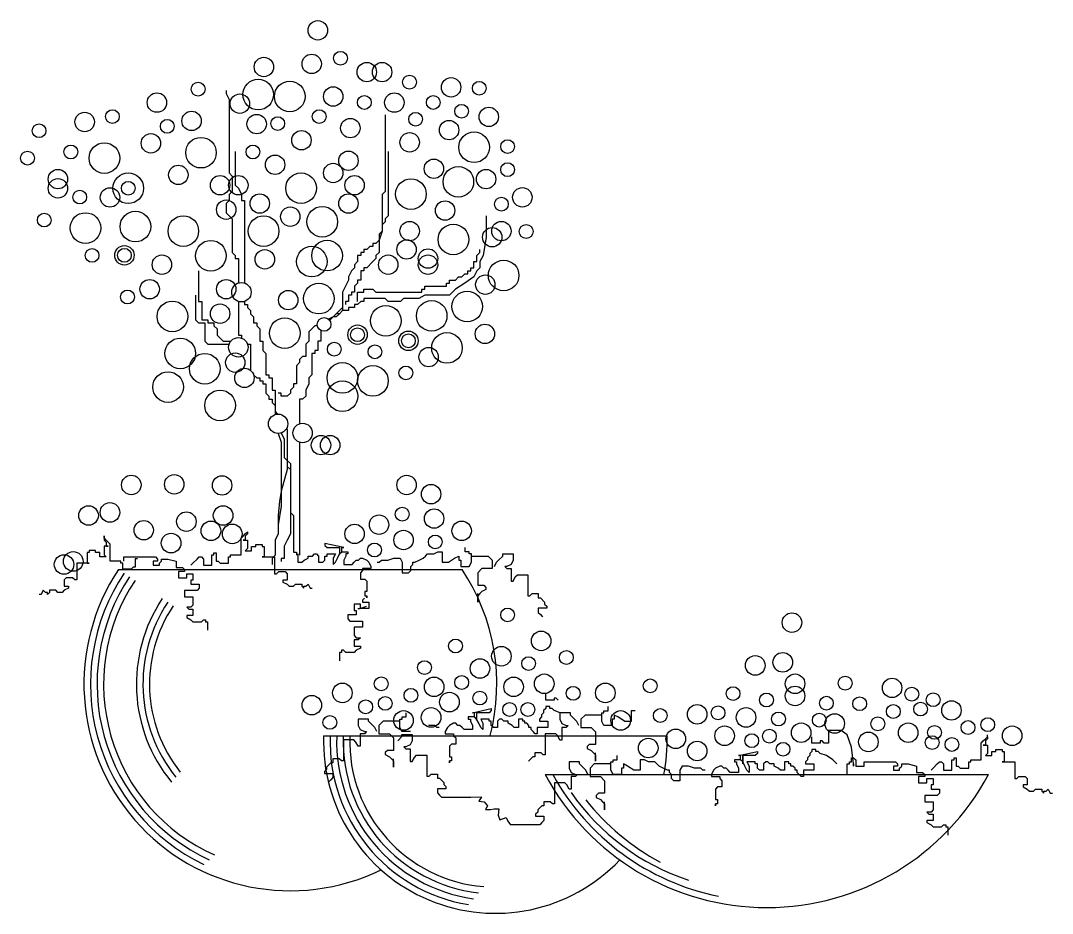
# Model space of a CAD drawing. Header units: millimetres. Extents: x -543 to 637, y 0 to 1020.
import ezdxf

# ---------------------------------------------------------------- set-up
doc = ezdxf.new("R2010")
doc.units = ezdxf.units.MM
doc.layers.add('ceco.net 296', color=7, linetype='Continuous')

msp = doc.modelspace()

# ---------------------------------------------------------------- linework, layer by layer
at = {"layer": 'ceco.net 296', "color": 36}
for p, q in [((-307.8, 940.4), (-307.8, 936.9)), ((-307.8, 936.9), (-304.3, 929.9)), ((-304.3, 929.9), (-304.3, 846)), ((-126, 912.4), (-126, 825)), ((-297.4, 870.5), (-297.4, 832)), ((-122.5, 870.5), (-122.5, 797.1)), ((-304.3, 846), (-300.9, 842.5)), ((-300.9, 842.5), (-300.9, 825)), ((-297.4, 832), (-293.9, 828.5)), ((-293.9, 828.5), (-290.4, 821.5)), ((-304.3, 814.6), (-307.8, 811.1)), ((-300.9, 825), (-304.3, 821.5)), ((-304.3, 821.5), (-304.3, 814.6)), ((-290.4, 821.5), (-290.4, 814.6)), ((-290.4, 814.6), (-286.9, 814.6)), ((-286.9, 814.6), (-286.9, 720.2)), ((-126, 825), (-129.5, 821.5)), ((-129.5, 821.5), (-129.5, 779.6)), ((-307.8, 811.1), (-307.8, 800.6)), ((-307.8, 800.6), (-304.3, 797.1)), ((-304.3, 797.1), (-300.9, 793.6)), ((-300.9, 793.6), (-300.9, 755.1)), ((-122.5, 797.1), (-126, 793.6)), ((-126, 793.6), (-126, 790.1)), ((-10.6, 797.1), (-10.6, 772.6)), ((-129.5, 779.6), (-133, 776.1)), ((-129.5, 779.6), (-133, 769.1)), ((-126, 790.1), (-129.5, 786.6)), ((-129.5, 786.6), (-129.5, 779.6)), ((-133, 769.1), (-136.5, 765.6)), ((-133, 776.1), (-133, 755.1)), ((-10.6, 772.6), (-14.1, 751.6)), ((-300.9, 755.1), (-297.4, 751.6)), ((-154, 755.1), (-154, 751.6)), ((-150.5, 755.1), (-154, 755.1)), ((-150.5, 758.6), (-150.5, 755.1)), ((-147, 758.6), (-150.5, 758.6)), ((-143.5, 762.1), (-147, 758.6)), ((-140, 762.1), (-143.5, 762.1)), ((-140, 765.6), (-140, 762.1)), ((-136.5, 765.6), (-140, 765.6)), ((-133, 755.1), (-136.5, 751.6)), ((-21.1, 751.6), (-17.6, 755.1)), ((-17.6, 755.1), (-17.6, 758.6)), ((-297.4, 751.6), (-297.4, 748.2)), ((-297.4, 748.2), (-293.9, 748.2)), ((-293.9, 748.2), (-293.9, 720.2)), ((-157.5, 744.7), (-161, 741.2)), ((-157.5, 751.6), (-157.5, 744.7)), ((-154, 751.6), (-157.5, 751.6)), ((-140, 744.7), (-147, 737.7)), ((-136.5, 748.2), (-140, 744.7)), ((-136.5, 751.6), (-136.5, 748.2)), ((-24.6, 744.7), (-21.1, 744.7)), ((-24.6, 737.7), (-24.6, 744.7)), ((-21.1, 744.7), (-21.1, 751.6)), ((-14.1, 751.6), (-17.6, 744.7)), ((-17.6, 744.7), (-17.6, 737.7)), ((-339.3, 734.2), (-339.3, 699.2)), ((-164.5, 734.2), (-168, 727.2)), ((-161, 737.7), (-164.5, 734.2)), ((-161, 741.2), (-161, 737.7)), ((-154, 734.2), (-154, 723.7)), ((-150.5, 734.2), (-154, 734.2)), ((-150.5, 737.7), (-150.5, 734.2)), ((-147, 737.7), (-150.5, 737.7)), ((-31.6, 734.2), (-28.1, 734.2)), ((-31.6, 730.7), (-31.6, 734.2)), ((-28.1, 737.7), (-24.6, 737.7)), ((-28.1, 734.2), (-28.1, 737.7)), ((-21.1, 734.2), (-24.6, 727.2)), ((-17.6, 737.7), (-21.1, 734.2)), ((-168, 723.7), (-171.4, 716.7)), ((-168, 727.2), (-168, 723.7)), ((-157.5, 720.2), (-161, 716.7)), ((-157.5, 723.7), (-157.5, 720.2)), ((-154, 723.7), (-157.5, 723.7)), ((-56, 720.2), (-52.5, 720.2)), ((-56, 716.7), (-56, 720.2)), ((-52.5, 723.7), (-45.5, 723.7)), ((-52.5, 720.2), (-52.5, 723.7)), ((-45.5, 723.7), (-42, 727.2)), ((-35, 720.2), (-45.5, 713.2)), ((-42, 727.2), (-38.5, 727.2)), ((-38.5, 727.2), (-35, 730.7)), ((-35, 730.7), (-31.6, 730.7)), ((-24.6, 727.2), (-35, 720.2)), ((-171.4, 716.7), (-174.9, 709.7)), ((-174.9, 709.7), (-174.9, 688.7)), ((-164.5, 709.7), (-164.5, 706.2)), ((-161, 709.7), (-164.5, 709.7)), ((-161, 716.7), (-161, 709.7)), ((-157.5, 709.7), (-150.5, 709.7)), ((-157.5, 699.2), (-157.5, 709.7)), ((-150.5, 713.2), (-140, 713.2)), ((-150.5, 709.7), (-150.5, 713.2)), ((-140, 713.2), (-136.5, 709.7)), ((-136.5, 709.7), (-84, 709.7)), ((-84, 713.2), (-80.5, 713.2)), ((-84, 709.7), (-84, 713.2)), ((-80.5, 716.7), (-56, 716.7)), ((-80.5, 713.2), (-80.5, 716.7)), ((-45.5, 713.2), (-52.5, 706.2)), ((-342.8, 706.2), (-342.8, 678.3)), ((-339.3, 699.2), (-335.8, 699.2)), ((-335.8, 699.2), (-335.8, 678.3)), ((-293.9, 699.2), (-293.9, 660.8)), ((-286.9, 699.2), (-286.9, 695.7)), ((-171.4, 699.2), (-171.4, 695.7)), ((-168, 699.2), (-171.4, 699.2)), ((-168, 706.2), (-168, 699.2)), ((-164.5, 706.2), (-168, 706.2)), ((-154, 699.2), (-157.5, 695.7)), ((-150.5, 699.2), (-154, 699.2)), ((-150.5, 702.7), (-150.5, 699.2)), ((-126, 702.7), (-150.5, 702.7)), ((-122.5, 699.2), (-126, 702.7)), ((-108.5, 699.2), (-122.5, 699.2)), ((-105, 702.7), (-108.5, 699.2)), ((-87.5, 702.7), (-105, 702.7)), ((-80.5, 706.2), (-87.5, 702.7)), ((-52.5, 706.2), (-80.5, 706.2)), ((-286.9, 695.7), (-283.4, 695.7)), ((-283.4, 695.7), (-283.4, 692.2)), ((-283.4, 692.2), (-279.9, 688.7)), ((-279.9, 688.7), (-279.9, 685.2)), ((-279.9, 685.2), (-276.4, 681.7)), ((-181.9, 685.2), (-185.4, 681.7)), ((-181.9, 685.2), (-185.4, 681.7)), ((-174.9, 692.2), (-181.9, 685.2)), ((-178.4, 685.2), (-181.9, 681.7)), ((-178.4, 685.2), (-181.9, 685.2)), ((-174.9, 688.7), (-178.4, 685.2)), ((-174.9, 688.7), (-178.4, 685.2)), ((-174.9, 695.7), (-174.9, 692.2)), ((-168, 688.7), (-174.9, 688.7)), ((-168, 692.2), (-168, 688.7)), ((-161, 692.2), (-168, 692.2)), ((-161, 695.7), (-161, 692.2)), ((-157.5, 695.7), (-161, 695.7)), ((-342.8, 678.3), (-339.3, 674.8)), ((-339.3, 674.8), (-332.3, 674.8)), ((-335.8, 678.3), (-328.8, 678.3)), ((-332.3, 674.8), (-332.3, 653.8)), ((-328.8, 678.3), (-328.8, 674.8)), ((-328.8, 674.8), (-321.8, 674.8)), ((-321.8, 674.8), (-321.8, 671.3)), ((-276.4, 681.7), (-276.4, 674.8)), ((-276.4, 674.8), (-272.9, 674.8)), ((-272.9, 674.8), (-272.9, 671.3)), ((-185.4, 681.7), (-190.8, 679)), ((-188.9, 678.3), (-190, 678.3)), ((-185.4, 681.7), (-188.9, 678.3)), ((-181.9, 681.7), (-185.4, 681.7)), ((-321.8, 671.3), (-318.3, 667.8)), ((-318.3, 667.8), (-318.3, 660.8)), ((-318.3, 660.8), (-314.8, 657.3)), ((-290.4, 660.8), (-290.4, 657.3)), ((-272.9, 671.3), (-269.4, 667.8)), ((-269.4, 667.8), (-269.4, 653.8)), ((-209.9, 667.8), (-213.4, 664.3)), ((-213.4, 664.3), (-213.4, 653.8)), ((-206.4, 671.3), (-209.9, 667.8)), ((-203.6, 671.3), (-206.4, 671.3)), ((-199.4, 665.9), (-199.4, 653.8)), ((-332.3, 653.8), (-328.8, 650.3)), ((-328.8, 650.3), (-304.3, 650.3)), ((-314.8, 657.3), (-311.3, 653.8)), ((-311.3, 653.8), (-302.4, 653.8)), ((-283.4, 650.3), (-279.9, 650.3)), ((-279.9, 650.3), (-279.9, 620.4)), ((-269.4, 653.8), (-265.9, 653.8)), ((-265.9, 653.8), (-265.9, 643.3)), ((-213.4, 653.8), (-216.9, 650.3)), ((-216.9, 650.3), (-216.9, 636.3)), ((-202.9, 653.8), (-202.9, 643.3)), ((-199.4, 653.8), (-202.9, 653.8)), ((-265.9, 643.3), (-262.4, 639.8)), ((-262.4, 639.8), (-262.4, 615.3)), ((-209.9, 639.8), (-209.9, 615.3)), ((-206.4, 639.8), (-209.9, 639.8)), ((-206.4, 643.3), (-206.4, 639.8)), ((-202.9, 643.3), (-206.4, 643.3)), ((-223.9, 629.3), (-227.4, 625.8)), ((-227.4, 625.8), (-227.4, 604.9)), ((-220.4, 636.3), (-223.9, 632.8)), ((-223.9, 632.8), (-223.9, 629.3)), ((-216.9, 636.3), (-220.4, 636.3)), ((-276.4, 615.3), (-272.9, 611.8)), ((-262.4, 615.3), (-258.9, 615.3)), ((-258.9, 615.3), (-258.9, 611.8)), ((-209.9, 615.3), (-213.4, 611.8)), ((-272.9, 611.8), (-269.4, 611.8)), ((-269.4, 611.8), (-269.4, 608.4)), ((-269.4, 608.4), (-265.9, 608.4)), ((-265.9, 608.4), (-265.9, 604.9)), ((-265.9, 604.9), (-262.4, 604.9)), ((-262.4, 604.9), (-262.4, 594.4)), ((-258.9, 611.8), (-255.4, 611.8)), ((-255.4, 611.8), (-255.4, 597.9)), ((-230.9, 604.9), (-230.9, 601.4)), ((-227.4, 604.9), (-230.9, 604.9)), ((-213.4, 604.9), (-216.9, 597.9)), ((-213.4, 611.8), (-213.4, 604.9)), ((-262.4, 594.4), (-258.9, 590.9)), ((-258.9, 590.9), (-258.9, 587.4)), ((-255.4, 597.9), (-251.9, 597.9)), ((-251.9, 597.9), (-251.9, 569.9)), ((-244.9, 594.4), (-248.4, 594.4)), ((-244.9, 590.9), (-244.9, 594.4)), ((-237.9, 590.9), (-244.9, 590.9)), ((-234.4, 594.4), (-237.9, 590.9)), ((-230.9, 601.4), (-234.4, 597.9)), ((-234.4, 597.9), (-234.4, 594.4)), ((-216.9, 590.9), (-220.4, 587.4)), ((-216.9, 597.9), (-216.9, 590.9)), ((-258.9, 587.4), (-255.4, 587.4)), ((-255.4, 587.4), (-255.4, 583.9)), ((-255.4, 583.9), (-251.9, 580.4)), ((-251.9, 580.4), (-251.9, 573.4)), ((-223.9, 587.4), (-223.9, 559.4)), ((-220.4, 587.4), (-223.9, 587.4)), ((-248.4, 548.4), (-244.9, 538.5)), ((-244.9, 548.9), (-241.4, 541.9)), ((-237.9, 552.4), (-237.9, 510.5)), ((-244.9, 538.5), (-244.9, 465.1)), ((-241.4, 541.9), (-241.4, 521)), ((-223.9, 538.4), (-223.9, 409.1)), ((-241.4, 521), (-237.9, 517.5)), ((-237.9, 517.5), (-234.4, 514)), ((-237.9, 514), (-237.9, 507)), ((-237.9, 510.5), (-234.4, 507)), ((-234.4, 514), (-234.4, 433.6)), ((-237.9, 507), (-244.9, 482.5)), ((-234.4, 507), (-234.4, 458.1)), ((-244.9, 482.5), (-247, 470.9)), ((-247, 470.9), (-248.4, 454.6)), ((-244.9, 465.1), (-248.4, 444.1)), ((-248.4, 454.6), (-248.4, 433.6)), ((-234.4, 458.1), (-230.9, 454.6)), ((-230.9, 454.6), (-230.9, 412.6)), ((-248.4, 444.1), (-248.4, 433.6)), ((-248.4, 433.6), (-251.9, 426.6)), ((-251.9, 426.6), (-251.9, 409.1)), ((-237.9, 426.6), (-241.4, 419.6)), ((-234.4, 433.6), (-237.9, 426.6)), ((-241.4, 419.6), (-241.4, 405.6))]:
    msp.add_line(p, q, dxfattribs=at)
at = {"layer": 'ceco.net 296', "color": 124}
for p, q in [((-293.9, 660.8), (-290.4, 660.8)), ((-251.9, 573.4), (-249, 570.5)), ((-239, 553.6), (-237.9, 552.4)), ((-447.5, 431.3), (-447.5, 426.5)), ((-447.5, 428.9), (-447.5, 431.3)), ((-445.2, 426.5), (-447.5, 428.9)), ((-447.5, 426.5), (-445.2, 424.1)), ((-442.8, 424.1), (-445.2, 426.5)), ((-290.7, 428.7), (-288.3, 431.1)), ((-290.7, 409.6), (-290.7, 428.7)), ((-288.3, 431.1), (-286, 433.5)), ((-286, 426.4), (-288.3, 426.4)), ((-288.3, 426.4), (-283.6, 426.4)), ((-286, 433.5), (-283.6, 435.9)), ((-283.6, 433.5), (-286, 431.1)), ((-286, 431.1), (-286, 426.4)), ((-283.6, 435.9), (-283.6, 433.5)), ((-283.6, 426.4), (-283.6, 416.8)), ((-457.1, 414.6), (-464.3, 414.6)), ((-464.3, 414.6), (-464.3, 412.2)), ((-457.1, 412.2), (-457.1, 414.6)), ((-442.8, 419.4), (-447.5, 419.4)), ((-447.5, 419.4), (-447.5, 409.8)), ((-445.2, 424.1), (-445.2, 419.4)), ((-445.2, 419.4), (-442.8, 419.4)), ((-440.4, 421.8), (-442.8, 424.1)), ((-440.4, 402.6), (-440.4, 421.8)), ((-283.6, 416.8), (-286, 414.4)), ((-286, 414.4), (-278.8, 414.4)), ((-278.8, 414.4), (-278.8, 419.2)), ((-278.8, 419.2), (-274, 419.2)), ((-274, 421.6), (-266.8, 421.6)), ((-274, 419.2), (-274, 421.6)), ((-266.8, 421.6), (-266.8, 419.2)), ((-266.8, 419.2), (-264.4, 419.2)), ((-264.4, 419.2), (-264.4, 407.2)), ((-194.9, 422.7), (-194.9, 420.3)), ((-173.3, 417.9), (-194.9, 422.7)), ((-194.9, 420.3), (-192.5, 417.9)), ((-192.5, 417.9), (-178.1, 417.9)), ((-178.1, 417.9), (-178.1, 410.7)), ((-178.1, 410.7), (-175.7, 413.1)), ((-178.1, 410.7), (-175.7, 413.1)), ((-175.7, 417.9), (-173.3, 417.9)), ((-175.7, 413.1), (-175.7, 417.9)), ((-175.7, 413.1), (-168.6, 413.1)), ((-168.6, 413.1), (-168.6, 410.7)), ((-70.5, 410.7), (-65.7, 413.1)), ((-65.7, 413.1), (-60.9, 413.1)), ((-60.9, 413.1), (-60.9, 401.2)), ((-34.6, 413.1), (-34.6, 417.9)), ((-29.8, 413.1), (-34.6, 413.1)), ((-29.8, 410.7), (-29.8, 413.1)), ((-466.7, 412.2), (-466.7, 400.2)), ((-464.3, 412.2), (-466.7, 412.2)), ((-452.3, 412.2), (-457.1, 412.2)), ((-452.3, 407.4), (-452.3, 412.2)), ((-445.2, 407.4), (-452.3, 407.4)), ((-447.5, 409.8), (-445.2, 407.4)), ((-428.4, 402.6), (-440.4, 402.6)), ((-428.4, 400.2), (-428.4, 402.6)), ((-424.7, 402.4), (-424.7, 407.2)), ((-424.7, 407.2), (-388.8, 407.2)), ((-411.7, 405), (-411.7, 395.5)), ((-409.3, 405), (-411.7, 405)), ((-386.4, 402.4), (-391.2, 402.4)), ((-391.2, 402.4), (-391.2, 397.7)), ((-388.8, 407.2), (-386.4, 404.8)), ((-386.4, 404.8), (-386.4, 402.4)), ((-384, 400.1), (-381.6, 402.4)), ((-381.6, 402.4), (-381.6, 404.8)), ((-381.6, 404.8), (-374.5, 404.8)), ((-374.5, 404.8), (-364.9, 402.4)), ((-364.9, 402.4), (-364.9, 395.3)), ((-345.8, 400.1), (-341, 404.8)), ((-341, 404.8), (-338.6, 407.2)), ((-338.6, 407.2), (-336.2, 407.2)), ((-336.2, 407.2), (-333.8, 404.8)), ((-333.8, 404.8), (-333.8, 397.7)), ((-324.2, 397.7), (-324.2, 409.6)), ((-324.2, 409.6), (-321.8, 409.6)), ((-321.8, 409.6), (-321.8, 412)), ((-321.8, 412), (-319.4, 412)), ((-319.4, 412), (-319.4, 402.4)), ((-319.4, 402.4), (-317.1, 402.4)), ((-317.1, 402.4), (-314.7, 400.1)), ((-305.1, 400.1), (-305.1, 407.2)), ((-305.1, 407.2), (-302.7, 407.2)), ((-302.7, 407.2), (-302.7, 409.6)), ((-302.7, 409.6), (-290.7, 409.6)), ((-264.4, 407.2), (-266.8, 407.2)), ((-266.8, 407.2), (-252.5, 407.2)), ((-251.9, 409.1), (-255.4, 405.6)), ((-255.4, 405.6), (-255.4, 398.6)), ((-252.5, 407.2), (-252.5, 388.1)), ((-244.9, 405.6), (-244.9, 402.1)), ((-241.4, 405.6), (-244.9, 405.6)), ((-230.9, 412.6), (-227.4, 412.6)), ((-227.4, 412.6), (-227.4, 409.1)), ((-226, 410.7), (-226, 401.2)), ((-226, 401.2), (-221.2, 401.2)), ((-221.2, 401.2), (-218.8, 403.6)), ((-218.8, 403.6), (-214, 405.9)), ((-214, 408.3), (-209.2, 408.3)), ((-214, 405.9), (-214, 408.3)), ((-209.2, 408.3), (-206.8, 410.7)), ((-206.8, 410.7), (-204.4, 410.7)), ((-204.4, 410.7), (-202.1, 408.3)), ((-202.1, 408.3), (-202.1, 401.2)), ((-202.1, 401.2), (-197.3, 401.2)), ((-197.3, 401.2), (-194.9, 403.6)), ((-194.9, 408.3), (-192.5, 408.3)), ((-194.9, 403.6), (-194.9, 408.3)), ((-192.5, 410.7), (-182.9, 410.7)), ((-192.5, 408.3), (-192.5, 410.7)), ((-182.9, 410.7), (-185.3, 405.9)), ((-185.3, 405.9), (-185.3, 398.8)), ((-185.3, 398.8), (-182.9, 401.2)), ((-182.9, 401.2), (-180.5, 405.9)), ((-180.5, 405.9), (-178.1, 410.7)), ((-171, 408.3), (-173.3, 403.6)), ((-173.3, 403.6), (-173.3, 398.8)), ((-171, 410.7), (-171, 408.3)), ((-168.6, 410.7), (-171, 410.7)), ((-163.8, 398.8), (-161.4, 401.2)), ((-161.4, 401.2), (-159, 403.6)), ((-159, 403.6), (-156.6, 403.6)), ((-156.6, 403.6), (-154.2, 405.9)), ((-154.2, 405.9), (-151.8, 405.9)), ((-151.8, 405.9), (-147, 403.6)), ((-147, 403.6), (-144.6, 401.2)), ((-144.6, 401.2), (-142.2, 396.4)), ((-135.1, 401.2), (-132.7, 401.2)), ((-132.7, 401.2), (-130.3, 403.6)), ((-130.3, 403.6), (-123.1, 403.6)), ((-123.1, 403.6), (-115.9, 405.9)), ((-115.9, 405.9), (-108.8, 405.9)), ((-108.8, 405.9), (-106.4, 401.2)), ((-106.4, 401.2), (-106.4, 389.2)), ((-94.4, 401.2), (-92, 401.2)), ((-94.4, 398.8), (-94.4, 401.2)), ((-92, 401.2), (-87.2, 403.6)), ((-87.2, 403.6), (-82.4, 405.9)), ((-82.4, 405.9), (-80, 408.3)), ((-80, 408.3), (-77.7, 410.7)), ((-77.7, 410.7), (-70.5, 410.7)), ((-60.9, 401.2), (-53.7, 401.2)), ((-53.7, 401.2), (-46.6, 405.9)), ((-46.6, 405.9), (-41.8, 408.3)), ((-41.8, 408.3), (-41.8, 403.6)), ((-41.8, 403.6), (-39.4, 403.6)), ((-39.4, 403.6), (-39.4, 396.4)), ((-27.4, 410.7), (-29.8, 410.7)), ((-29.8, 396.4), (-27.4, 401.2)), ((-27.4, 401.2), (-27.4, 410.7)), ((-27.4, 408.3), (-8.3, 408.3)), ((-8.3, 408.3), (-3.5, 403.6)), ((-3.5, 403.6), (-3.5, 394)), ((-1.1, 396.4), (1.3, 401.2)), ((1.3, 401.2), (3.7, 403.6)), ((3.7, 403.6), (8.5, 408.3)), ((8.5, 410.7), (20.4, 410.7)), ((8.5, 408.3), (8.5, 410.7)), ((20.4, 403.6), (18, 398.8)), ((20.4, 410.7), (20.4, 403.6)), ((-478.6, 400.2), (-478.6, 381.1)), ((-464.3, 400.2), (-478.6, 400.2)), ((-466.7, 400.2), (-464.3, 400.2)), ((-426, 400.2), (-428.4, 400.2)), ((-426, 393.1), (-426, 400.2)), ((-416.4, 393.1), (-426, 393.1)), ((-414.1, 395.5), (-416.4, 393.1)), ((-411.7, 395.5), (-414.1, 395.5)), ((-391.2, 397.7), (-384, 397.7)), ((-384, 397.7), (-384, 400.1)), ((-364.9, 395.3), (-357.7, 395.3)), ((-355.3, 390.5), (-362.5, 390.5)), ((-362.5, 390.5), (-362.5, 383.3)), ((-357.7, 395.3), (-355.3, 392.9)), ((-355.3, 392.9), (-355.3, 390.5)), ((-348.2, 397.7), (-345.8, 400.1)), ((-333.8, 397.7), (-324.2, 397.7)), ((-314.7, 400.1), (-305.1, 400.1)), ((-250.1, 388.1), (-247.7, 390.5)), ((-247.7, 390.5), (-240.5, 390.5)), ((-240.5, 390.5), (-238.1, 388.1)), ((-173.3, 398.8), (-163.8, 398.8)), ((-151.8, 391.6), (-154.2, 389.2)), ((-142.2, 394), (-151.8, 394)), ((-151.8, 394), (-151.8, 391.6)), ((-142.2, 396.4), (-142.2, 394)), ((-99.2, 389.2), (-96.8, 391.6)), ((-96.8, 396.4), (-94.4, 398.8)), ((-96.8, 391.6), (-96.8, 396.4)), ((-39.4, 396.4), (-29.8, 396.4)), ((-15.5, 394), (-20.2, 389.2)), ((-3.5, 394), (-15.5, 394)), ((10.9, 396.4), (13.3, 394)), ((13.3, 396.4), (10.9, 396.4)), ((18, 398.8), (13.3, 396.4)), ((13.3, 394), (18, 394)), ((18, 394), (18, 379.6)), ((-490.6, 383.5), (-493, 381.1)), ((-493, 381.1), (-493, 373.9)), ((-483.4, 383.5), (-490.6, 383.5)), ((-481, 381.1), (-483.4, 383.5)), ((-478.6, 381.1), (-481, 381.1)), ((-362.5, 383.3), (-352.9, 383.3)), ((-352.9, 383.3), (-352.9, 388.1)), ((-352.9, 388.1), (-345.8, 388.1)), ((-345.8, 380.9), (-348.2, 380.9)), ((-348.2, 380.9), (-348.2, 376.2)), ((-345.8, 388.1), (-345.8, 380.9)), ((-252.5, 388.1), (-250.1, 388.1)), ((-242.9, 380.9), (-242.9, 378.5)), ((-238.1, 380.9), (-242.9, 380.9)), ((-242.9, 378.5), (-238.1, 376.2)), ((-238.1, 388.1), (-238.1, 380.9)), ((-154.2, 389.2), (-154.2, 382)), ((-154.2, 382), (-149.4, 382)), ((-149.4, 382), (-147, 379.6)), ((-147, 379.6), (-147, 367.7)), ((-106.4, 389.2), (-99.2, 389.2)), ((-20.2, 389.2), (-20.2, 374.9)), ((18, 379.6), (20.4, 379.6)), ((20.4, 379.6), (22.8, 384.4)), ((22.8, 384.4), (25.2, 386.8)), ((25.2, 386.8), (37.2, 386.8)), ((37.2, 386.8), (37.2, 362.9)), ((-516.9, 369.2), (-519.3, 364.4)), ((-514.5, 366.8), (-516.9, 369.2)), ((-512.1, 366.8), (-514.5, 366.8)), ((-512.1, 364.4), (-512.1, 366.8)), ((-509.7, 366.8), (-512.1, 364.4)), ((-509.7, 369.2), (-509.7, 366.8)), ((-502.6, 369.2), (-509.7, 369.2)), ((-500.2, 366.8), (-502.6, 369.2)), ((-495.4, 366.8), (-500.2, 366.8)), ((-493, 369.2), (-495.4, 366.8)), ((-493, 373.9), (-488.2, 373.9)), ((-488.2, 371.6), (-493, 369.2)), ((-488.2, 373.9), (-488.2, 371.6)), ((-341, 369), (-355.3, 369)), ((-355.3, 369), (-355.3, 361.8)), ((-348.2, 376.2), (-338.6, 376.2)), ((-338.6, 371.4), (-341, 369)), ((-338.6, 376.2), (-338.6, 371.4)), ((-238.1, 376.2), (-235.7, 373.8)), ((-235.7, 373.8), (-230.9, 373.8)), ((-230.9, 373.8), (-228.5, 376.2)), ((-228.5, 376.2), (-221.4, 376.2)), ((-221.4, 376.2), (-221.4, 373.8)), ((-221.4, 373.8), (-219, 371.4)), ((-219, 371.4), (-219, 373.8)), ((-219, 373.8), (-216.6, 373.8)), ((-216.6, 373.8), (-214.2, 376.2)), ((-214.2, 376.2), (-211.8, 371.4)), ((-211.8, 371.4), (-209.4, 371.4)), ((-149.4, 367.7), (-149.4, 362.9)), ((-147, 367.7), (-149.4, 367.7)), ((-20.2, 374.9), (-13.1, 374.9)), ((-15.5, 367.7), (-17.8, 365.3)), ((-10.7, 370.1), (-15.5, 367.7)), ((-13.1, 374.9), (-10.7, 372.5)), ((-10.7, 372.5), (-10.7, 370.1)), ((-519.3, 364.4), (-521.7, 364.4)), ((-355.3, 361.8), (-345.8, 361.8)), ((-345.8, 361.8), (-345.8, 352.2)), ((-149.6, 360.3), (-151.9, 357.9)), ((-151.9, 357.9), (-151.9, 355.5)), ((-151.9, 355.5), (-144.8, 355.5)), ((-149.4, 362.9), (-147, 362.9)), ((-147, 360.5), (-147, 362.9)), ((-147, 362.9), (-147, 360.5)), ((-144.8, 355.5), (-144.8, 348.4)), ((-20.2, 355.7), (-20.2, 365.3)), ((-17.8, 365.3), (-20.2, 362.9)), ((-20.2, 362.9), (-20.2, 355.7)), ((37.2, 362.9), (39.6, 362.9)), ((39.6, 362.9), (42, 365.3)), ((42, 365.3), (49.1, 365.3)), ((49.1, 365.3), (49.1, 360.5)), ((49.1, 360.5), (51.5, 360.5)), ((51.5, 360.5), (56.3, 355.7)), ((56.3, 355.7), (56.3, 353.3)), ((-348.2, 349.9), (-352.9, 349.9)), ((-352.9, 349.9), (-350.5, 347.5)), ((-350.5, 347.5), (-345.8, 347.5)), ((-345.8, 352.2), (-348.2, 349.9)), ((-345.8, 347.5), (-345.8, 340.3)), ((-161.5, 353.2), (-161.5, 346)), ((-154.3, 353.2), (-161.5, 353.2)), ((-161.5, 346), (-159.1, 346)), ((-159.1, 346), (-159.1, 341.2)), ((-155, 348.1), (-157.4, 348.1)), ((-147.8, 350.5), (-155, 348.1)), ((-154.3, 348.4), (-154.3, 353.2)), ((-144.8, 348.4), (-154.3, 348.4)), ((49.1, 348.6), (49.1, 343.8)), ((58.7, 348.6), (49.1, 348.6)), ((49.1, 343.8), (51.5, 341.4)), ((56.3, 353.3), (58.7, 351)), ((58.7, 351), (58.7, 348.6)), ((-345.8, 340.3), (-352.9, 340.3)), ((-352.9, 340.3), (-352.9, 337.9)), ((-352.9, 337.9), (-348.2, 335.5)), ((-348.2, 335.5), (-345.8, 333.1)), ((-345.8, 333.1), (-336.2, 333.1)), ((-336.2, 333.1), (-333.8, 335.5)), ((-333.8, 335.5), (-331.4, 335.5)), ((-331.4, 335.5), (-331.4, 333.1)), ((-331.4, 333.1), (-329, 333.1)), ((-329, 333.1), (-329, 323.6)), ((-168.7, 341.2), (-168.7, 336.4)), ((-159.1, 341.2), (-168.7, 341.2)), ((-168.7, 336.4), (-166.3, 334)), ((-166.3, 334), (-151.9, 334)), ((-151.9, 334), (-151.9, 326.9)), ((51.5, 341.4), (53.9, 339)), ((-161.5, 326.9), (-161.5, 317.3)), ((-151.9, 326.9), (-161.5, 326.9)), ((-161.5, 317.3), (-159.1, 314.9)), ((-161.5, 312.5), (-161.5, 305.3)), ((-156.7, 312.5), (-161.5, 312.5)), ((-159.1, 314.9), (-154.3, 314.9)), ((-154.3, 314.9), (-156.7, 312.5)), ((-178.3, 298.2), (-178.3, 288.6)), ((-175.9, 298.2), (-178.3, 298.2)), ((-175.9, 300.6), (-175.9, 298.2)), ((-173.5, 300.6), (-175.9, 300.6)), ((-171.1, 298.2), (-173.5, 300.6)), ((-161.5, 298.2), (-171.1, 298.2)), ((-161.5, 305.3), (-154.3, 305.3)), ((-159.1, 300.6), (-161.5, 298.2)), ((-154.3, 302.9), (-159.1, 300.6)), ((-154.3, 305.3), (-154.3, 302.9)), ((57.6, 243.5), (57.6, 250.7)), ((67.1, 243.5), (57.6, 243.5)), ((57.6, 236.3), (57.6, 233.9)), ((62.4, 236.3), (57.6, 236.3)), ((62.4, 233.9), (62.4, 236.3)), ((69.5, 245.9), (67.1, 245.9)), ((67.1, 245.9), (67.1, 243.5)), ((71.9, 243.5), (69.5, 245.9)), ((128.9, 231.4), (128.9, 236.2)), ((-106.7, 224.4), (-102, 224.4)), ((-106.7, 222), (-106.7, 224.4)), ((-102, 224.4), (-102, 229.2)), ((-30.9, 224.4), (-30.9, 222)), ((-23.8, 224.4), (-30.9, 224.4)), ((-26.2, 229.2), (-4.6, 233.9)), ((-23.8, 229.2), (-26.2, 229.2)), ((-23.8, 224.4), (-23.8, 229.2)), ((-21.4, 222), (-23.8, 224.4)), ((-21.4, 222), (-23.8, 224.4)), ((-7, 229.2), (-21.4, 229.2)), ((-21.4, 229.2), (-21.4, 222)), ((-4.6, 231.6), (-7, 229.2)), ((-4.6, 233.9), (-4.6, 231.6)), ((52.8, 224.4), (50.4, 222)), ((55.2, 229.2), (52.8, 226.8)), ((52.8, 226.8), (52.8, 224.4)), ((57.6, 233.9), (55.2, 231.6)), ((55.2, 231.6), (55.2, 229.2)), ((64.8, 233.9), (62.4, 233.9)), ((67.1, 231.6), (64.8, 233.9)), ((74.3, 229.2), (67.1, 231.6)), ((85.8, 229), (73.8, 229)), ((73.8, 229), (73.8, 221.8)), ((85.8, 226.6), (85.8, 229)), ((90.6, 221.8), (85.8, 226.6)), ((102.6, 226.6), (97.8, 221.8)), ((121.7, 226.6), (102.6, 226.6)), ((121.7, 219.4), (121.7, 229)), ((121.7, 229), (124.1, 229)), ((124.1, 229), (124.1, 231.4)), ((124.1, 231.4), (128.9, 231.4)), ((140.8, 224.2), (136, 226.6)), ((136, 226.6), (136, 221.8)), ((148, 219.4), (140.8, 224.2)), ((155.2, 231.4), (155.2, 219.4)), ((160, 231.4), (155.2, 231.4)), ((-145, 222), (-157, 222)), ((-157, 222), (-157, 214.8)), ((-157, 214.8), (-154.6, 210)), ((-145, 219.6), (-145, 222)), ((-140.2, 214.8), (-145, 219.6)), ((-137.8, 212.4), (-140.2, 214.8)), ((-135.5, 207.7), (-137.8, 212.4)), ((-128.3, 219.6), (-133.1, 214.8)), ((-133.1, 214.8), (-133.1, 205.3)), ((-109.1, 219.6), (-128.3, 219.6)), ((-109.1, 212.4), (-109.1, 222)), ((-109.1, 222), (-106.7, 222)), ((-106.7, 207.7), (-109.1, 212.4)), ((-69.2, 214.8), (-76.4, 214.8)), ((-66.8, 212.4), (-69.2, 214.8)), ((-64.4, 212.4), (-66.8, 212.4)), ((-54.9, 212.4), (-57.3, 207.7)), ((-52.5, 214.8), (-54.9, 212.4)), ((-47.7, 217.2), (-52.5, 214.8)), ((-45.3, 217.2), (-47.7, 217.2)), ((-42.9, 214.8), (-45.3, 217.2)), ((-40.5, 214.8), (-42.9, 214.8)), ((-38.1, 212.4), (-40.5, 214.8)), ((-35.7, 210), (-38.1, 212.4)), ((-30.9, 222), (-28.5, 222)), ((-28.5, 222), (-28.5, 219.6)), ((-28.5, 219.6), (-26.2, 214.8)), ((-26.2, 214.8), (-26.2, 210)), ((-19, 217.2), (-21.4, 222)), ((-16.6, 212.4), (-19, 217.2)), ((-7, 222), (-16.6, 222)), ((-16.6, 222), (-14.2, 217.2)), ((-14.2, 210), (-16.6, 212.4)), ((-14.2, 217.2), (-14.2, 210)), ((-7, 219.6), (-7, 222)), ((-4.6, 219.6), (-7, 219.6)), ((-4.6, 214.8), (-4.6, 219.6)), ((-2.2, 212.4), (-4.6, 214.8)), ((2.6, 212.4), (-2.2, 212.4)), ((4.9, 222), (2.6, 219.6)), ((2.6, 219.6), (2.6, 212.4)), ((7.3, 222), (4.9, 222)), ((9.7, 219.6), (7.3, 222)), ((14.5, 219.6), (9.7, 219.6)), ((14.5, 217.2), (14.5, 219.6)), ((19.3, 214.8), (14.5, 217.2)), ((21.7, 212.4), (19.3, 214.8)), ((26.5, 212.4), (21.7, 212.4)), ((31.3, 222), (26.5, 222)), ((26.5, 222), (26.5, 212.4)), ((31.3, 219.6), (31.3, 222)), ((33.7, 219.6), (31.3, 219.6)), ((33.7, 217.2), (33.7, 219.6)), ((36, 217.2), (33.7, 217.2)), ((38.4, 214.8), (36, 217.2)), ((38.4, 212.4), (38.4, 214.8)), ((40.8, 212.4), (38.4, 212.4)), ((40.8, 210), (40.8, 212.4)), ((48, 212.4), (48, 205.3)), ((60, 212.4), (48, 212.4)), ((50.4, 222), (50.4, 219.6)), ((50.4, 219.6), (60, 219.6)), ((60, 219.6), (60, 212.4)), ((73.8, 221.8), (76.2, 217)), ((76.2, 217), (81, 214.6)), ((81, 214.6), (83.4, 214.6)), ((83.4, 214.6), (81, 212.2)), ((93, 219.4), (90.6, 221.8)), ((95.4, 214.6), (93, 219.4)), ((97.8, 221.8), (97.8, 212.2)), ((124.1, 214.6), (121.7, 219.4)), ((133.7, 214.6), (124.1, 214.6)), ((136, 221.8), (133.7, 221.8)), ((133.7, 221.8), (133.7, 214.6)), ((155.2, 219.4), (148, 219.4)), ((-154.6, 210), (-149.8, 207.7)), ((-149.8, 205.3), (-154.6, 205.3)), ((-154.6, 205.3), (-154.6, 190.9)), ((-149.8, 207.7), (-147.4, 207.7)), ((-147.4, 207.7), (-149.8, 205.3)), ((-133.1, 205.3), (-121.1, 205.3)), ((-121.1, 205.3), (-116.3, 200.5)), ((-111.7, 197.3), (-106.9, 202.1)), ((-106.9, 204.5), (-95, 204.5)), ((-106.9, 202.1), (-106.9, 204.5)), ((-97.2, 207.7), (-106.7, 207.7)), ((-95, 204.5), (-95, 197.3)), ((-57.3, 207.7), (-57.3, 205.3)), ((-57.3, 205.3), (-47.7, 205.3)), ((-47.7, 205.3), (-47.7, 202.9)), ((-47.7, 202.9), (-45.3, 200.5)), ((-26.2, 210), (-35.7, 210)), ((43.2, 207.7), (40.8, 210)), ((45.6, 205.3), (43.2, 207.7)), ((48, 205.3), (45.6, 205.3)), ((57.1, 205.1), (57.1, 181.2)), ((69.1, 205.1), (57.1, 205.1)), ((71.5, 202.7), (69.1, 205.1)), ((73.8, 197.9), (71.5, 202.7)), ((81, 212.2), (76.2, 212.2)), ((76.2, 212.2), (76.2, 197.9)), ((97.8, 212.2), (109.7, 212.2)), ((109.7, 212.2), (114.5, 207.5)), ((114.5, 207.5), (114.5, 193.1)), ((361.8, 194.6), (361.8, 201.8)), ((381, 208.9), (381, 194.6)), ((395.3, 208.9), (381, 208.9)), ((402.5, 204.1), (395.3, 208.9)), ((407.3, 189.8), (402.5, 204.1)), ((560.4, 199.4), (562.8, 201.8)), ((562.8, 201.8), (562.8, 204.1)), ((562.8, 201.8), (562.8, 199.4)), ((-173.7, 198.1), (-173.7, 174.2)), ((-161.8, 198.1), (-173.7, 198.1)), ((-159.4, 195.7), (-161.8, 198.1)), ((-157, 190.9), (-159.4, 195.7)), ((-154.6, 190.9), (-157, 190.9)), ((-116.3, 200.5), (-116.3, 186.1)), ((-104.5, 190.2), (-102.2, 187.8)), ((-102.2, 190.2), (-104.5, 190.2)), ((-97.4, 192.6), (-102.2, 190.2)), ((-95, 197.3), (-97.4, 192.6)), ((-50.1, 193.3), (-52.5, 190.9)), ((-52.5, 190.9), (-52.5, 179)), ((-45.3, 193.3), (-50.1, 193.3)), ((-45.3, 200.5), (-45.3, 193.3)), ((76.2, 197.9), (73.8, 197.9)), ((107.3, 193.1), (104.9, 190.7)), ((104.9, 190.7), (104.9, 188.3)), ((114.5, 193.1), (107.3, 193.1)), ((371.4, 194.6), (361.8, 194.6)), ((371.4, 197), (371.4, 194.6)), ((373.8, 197), (371.4, 197)), ((376.2, 194.6), (373.8, 197)), ((381, 194.6), (376.2, 194.6)), ((409.7, 170.7), (407.3, 189.8)), ((555.6, 194.6), (558, 197)), ((555.6, 175.5), (555.6, 194.6)), ((558, 197), (560.4, 199.4)), ((558, 192.2), (562.8, 192.2)), ((560.4, 192.2), (558, 192.2)), ((562.8, 199.4), (560.4, 197)), ((560.4, 197), (560.4, 192.2)), ((562.8, 192.2), (562.8, 182.6)), ((-123.5, 186.1), (-125.9, 183.7)), ((-125.9, 183.7), (-125.9, 181.4)), ((-125.9, 181.4), (-121.1, 179)), ((-116.3, 186.1), (-123.5, 186.1)), ((-121.1, 179), (-118.7, 176.6)), ((-102.2, 187.8), (-97.4, 187.8)), ((-97.4, 187.8), (-97.4, 173.4)), ((-95, 173.4), (-92.6, 178.2)), ((-92.6, 178.2), (-90.2, 180.6)), ((-90.2, 180.6), (-78.2, 180.6)), ((-78.2, 180.6), (-78.2, 156.7)), ((-52.5, 179), (-50.1, 179)), ((-50.1, 179), (-50.1, 174.2)), ((42.7, 178.8), (38, 174)), ((45.1, 178.8), (42.7, 178.8)), ((52.3, 183.6), (45.1, 183.6)), ((45.1, 183.6), (45.1, 178.8)), ((54.7, 181.2), (52.3, 183.6)), ((57.1, 181.2), (54.7, 181.2)), ((104.9, 188.3), (109.7, 186)), ((109.7, 186), (112.1, 183.6)), ((112.1, 183.6), (114.5, 181.2)), ((114.5, 174), (114.5, 183.6)), ((114.5, 181.2), (114.5, 174)), ((139.4, 175.5), (139.4, 180.2)), ((278.1, 180.2), (299.6, 185)), ((280.5, 180.2), (278.1, 180.2)), ((280.5, 175.5), (280.5, 180.2)), ((282.9, 180.2), (282.9, 170.7)), ((282.9, 170.7), (282.9, 180.2)), ((282.9, 180.2), (282.9, 170.7)), ((297.3, 180.2), (282.9, 180.2)), ((299.6, 182.6), (297.3, 180.2)), ((299.6, 185), (299.6, 182.6)), ((359.5, 180.2), (357.1, 177.8)), ((357.1, 177.8), (357.1, 175.5)), ((361.8, 185), (359.5, 182.6)), ((359.5, 182.6), (359.5, 180.2)), ((361.8, 187.4), (361.8, 185)), ((366.6, 187.4), (361.8, 187.4)), ((366.6, 185), (366.6, 187.4)), ((369, 185), (366.6, 185)), ((371.4, 182.6), (369, 185)), ((378.6, 180.2), (371.4, 182.6)), ((385.8, 175.5), (378.6, 180.2)), ((407.3, 177.8), (409.7, 177.8)), ((407.3, 173.1), (407.3, 177.8)), ((409.7, 177.8), (412.1, 175.5)), ((524.5, 177.8), (526.9, 177.8)), ((524.5, 175.5), (524.5, 177.8)), ((526.9, 177.8), (526.9, 168.3)), ((562.8, 182.6), (560.4, 180.2)), ((560.4, 180.2), (567.6, 180.2)), ((567.6, 185), (572.4, 185)), ((567.6, 180.2), (567.6, 185)), ((572.4, 187.4), (579.6, 187.4)), ((572.4, 185), (572.4, 187.4)), ((579.6, 187.4), (579.6, 185)), ((579.6, 185), (581.9, 185)), ((581.9, 185), (581.9, 173.1)), ((-188.1, 171.8), (-192.9, 167)), ((-192.9, 167), (-192.9, 164.6)), ((-185.7, 171.8), (-188.1, 171.8)), ((-178.5, 176.6), (-185.7, 176.6)), ((-185.7, 176.6), (-185.7, 171.8)), ((-176.1, 174.2), (-178.5, 176.6)), ((-173.7, 174.2), (-176.1, 174.2)), ((-118.7, 176.6), (-116.3, 174.2)), ((-116.3, 167), (-116.3, 176.6)), ((-116.3, 174.2), (-116.3, 167)), ((-97.4, 173.4), (-95, 173.4)), ((-50.1, 174.2), (-52.5, 174.2)), ((-52.5, 174.2), (-52.5, 171.8)), ((-52.5, 171.8), (-52.5, 174.2)), ((84.3, 173.1), (84.3, 165.9)), ((96.3, 173.1), (84.3, 173.1)), ((84.3, 165.9), (86.7, 161.1)), ((96.3, 170.7), (96.3, 173.1)), ((101.1, 165.9), (96.3, 170.7)), ((103.5, 163.5), (101.1, 165.9)), ((113, 170.7), (108.3, 165.9)), ((108.3, 165.9), (108.3, 156.3)), ((132.2, 170.7), (113, 170.7)), ((132.2, 173.1), (134.6, 173.1)), ((132.2, 163.5), (132.2, 173.1)), ((134.6, 175.5), (139.4, 175.5)), ((134.6, 173.1), (134.6, 175.5)), ((144.1, 165.9), (144.1, 158.7)), ((146.5, 165.9), (144.1, 165.9)), ((146.5, 170.7), (146.5, 165.9)), ((151.3, 168.3), (146.5, 170.7)), ((158.5, 163.5), (151.3, 168.3)), ((165.7, 175.5), (165.7, 163.5)), ((170.5, 175.5), (165.7, 175.5)), ((175.2, 173.1), (170.5, 175.5)), ((182.4, 173.1), (175.2, 173.1)), ((184.8, 170.7), (182.4, 173.1)), ((187.2, 168.3), (184.8, 170.7)), ((192, 165.9), (187.2, 168.3)), ((196.8, 163.5), (192, 165.9)), ((213.5, 168.3), (211.1, 163.5)), ((220.7, 168.3), (213.5, 168.3)), ((227.9, 165.9), (220.7, 168.3)), ((235.1, 165.9), (227.9, 165.9)), ((237.4, 163.5), (235.1, 165.9)), ((251.8, 165.9), (249.4, 163.5)), ((256.6, 168.3), (251.8, 165.9)), ((259, 168.3), (256.6, 168.3)), ((261.4, 165.9), (259, 168.3)), ((263.8, 165.9), (261.4, 165.9)), ((266.2, 163.5), (263.8, 165.9)), ((273.3, 175.5), (273.3, 173.1)), ((280.5, 175.5), (273.3, 175.5)), ((273.3, 173.1), (275.7, 173.1)), ((275.7, 173.1), (275.7, 170.7)), ((275.7, 170.7), (278.1, 165.9)), ((278.1, 165.9), (278.1, 161.1)), ((282.9, 173.1), (280.5, 175.5)), ((282.9, 173.1), (280.5, 175.5)), ((282.9, 170.7), (282.9, 173.1)), ((285.3, 168.3), (282.9, 173.1)), ((287.7, 163.5), (285.3, 168.3)), ((287.7, 173.1), (290.1, 168.3)), ((297.3, 173.1), (287.7, 173.1)), ((290.1, 168.3), (290.1, 161.1)), ((297.3, 170.7), (297.3, 173.1)), ((299.6, 170.7), (297.3, 170.7)), ((299.6, 165.9), (299.6, 170.7)), ((302, 163.5), (299.6, 165.9)), ((309.2, 173.1), (306.8, 170.7)), ((306.8, 170.7), (306.8, 163.5)), ((311.6, 173.1), (309.2, 173.1)), ((314, 170.7), (311.6, 173.1)), ((318.8, 170.7), (314, 170.7)), ((318.8, 168.3), (318.8, 170.7)), ((323.6, 165.9), (318.8, 168.3)), ((326, 163.5), (323.6, 165.9)), ((330.7, 173.1), (330.7, 163.5)), ((335.5, 173.1), (330.7, 173.1)), ((335.5, 170.7), (335.5, 173.1)), ((337.9, 170.7), (335.5, 170.7)), ((337.9, 168.3), (337.9, 170.7)), ((340.3, 168.3), (337.9, 168.3)), ((342.7, 165.9), (340.3, 168.3)), ((342.7, 163.5), (342.7, 165.9)), ((357.1, 175.5), (354.7, 173.1)), ((354.7, 173.1), (354.7, 170.7)), ((354.7, 170.7), (364.2, 170.7)), ((364.2, 170.7), (364.2, 163.5)), ((390.6, 170.7), (385.8, 175.5)), ((402.5, 170.7), (404.9, 170.7)), ((402.5, 158.7), (402.5, 170.7)), ((404.9, 173.1), (407.3, 173.1)), ((404.9, 170.7), (404.9, 173.1)), ((409.7, 168.3), (409.7, 170.7)), ((409.7, 170.7), (409.7, 168.3)), ((412.1, 175.5), (412.1, 168.3)), ((412.1, 168.3), (421.7, 168.3)), ((421.7, 173.1), (457.5, 173.1)), ((421.7, 168.3), (421.7, 173.1)), ((455.2, 168.3), (455.2, 163.5)), ((459.9, 168.3), (455.2, 168.3)), ((457.5, 173.1), (459.9, 170.7)), ((459.9, 170.7), (459.9, 168.3)), ((462.3, 165.9), (464.7, 168.3)), ((462.3, 163.5), (462.3, 165.9)), ((464.7, 170.7), (471.9, 170.7)), ((464.7, 168.3), (464.7, 170.7)), ((471.9, 170.7), (481.5, 168.3)), ((481.5, 168.3), (481.5, 161.1)), ((498.2, 163.5), (500.6, 165.9)), ((500.6, 165.9), (505.4, 170.7)), ((505.4, 170.7), (507.8, 173.1)), ((507.8, 173.1), (510.2, 173.1)), ((510.2, 173.1), (512.6, 170.7)), ((512.6, 170.7), (512.6, 163.5)), ((522.1, 175.5), (524.5, 175.5)), ((522.1, 163.5), (522.1, 175.5)), ((526.9, 168.3), (529.3, 168.3)), ((529.3, 168.3), (531.7, 165.9)), ((531.7, 165.9), (541.3, 165.9)), ((541.3, 173.1), (543.7, 173.1)), ((541.3, 165.9), (541.3, 173.1)), ((543.7, 175.5), (555.6, 175.5)), ((543.7, 173.1), (543.7, 175.5)), ((579.6, 173.1), (593.9, 173.1)), ((581.9, 173.1), (579.6, 173.1)), ((593.9, 173.1), (593.9, 153.9)), ((-192.9, 164.6), (-195.3, 162.2)), ((-195.3, 162.2), (-195.3, 159.8)), ((-195.3, 159.8), (-185.7, 159.8)), ((-185.7, 155.1), (-188.1, 152.7)), ((-185.7, 159.8), (-185.7, 155.1)), ((-78.2, 156.7), (-75.8, 156.7)), ((-75.8, 156.7), (-73.4, 159.1)), ((-73.4, 159.1), (-66.3, 159.1)), ((-66.3, 159.1), (-66.3, 154.3)), ((-66.3, 154.3), (-63.9, 154.3)), ((-63.9, 154.3), (-59.1, 149.5)), ((86.7, 161.1), (91.5, 158.7)), ((86.7, 156.3), (86.7, 142)), ((91.5, 156.3), (86.7, 156.3)), ((93.9, 158.7), (91.5, 156.3)), ((91.5, 158.7), (93.9, 158.7)), ((105.9, 158.7), (103.5, 163.5)), ((108.3, 156.3), (120.2, 156.3)), ((120.2, 156.3), (125, 151.5)), ((134.6, 158.7), (132.2, 163.5)), ((144.1, 158.7), (134.6, 158.7)), ((165.7, 163.5), (158.5, 163.5)), ((199.2, 163.5), (196.8, 163.5)), ((199.2, 161.1), (199.2, 163.5)), ((201.6, 158.7), (199.2, 161.1)), ((201.6, 153.9), (201.6, 158.7)), ((204, 151.5), (201.6, 153.9)), ((211.1, 163.5), (211.1, 151.5)), ((239.8, 163.5), (237.4, 163.5)), ((249.4, 163.5), (247, 158.7)), ((247, 158.7), (247, 156.3)), ((247, 156.3), (256.6, 156.3)), ((256.6, 156.3), (256.6, 153.9)), ((256.6, 153.9), (259, 151.5)), ((268.5, 161.1), (266.2, 163.5)), ((278.1, 161.1), (268.5, 161.1)), ((290.1, 161.1), (287.7, 163.5)), ((306.8, 163.5), (302, 163.5)), ((330.7, 163.5), (326, 163.5)), ((345.1, 163.5), (342.7, 163.5)), ((345.1, 161.1), (345.1, 163.5)), ((347.5, 158.7), (345.1, 161.1)), ((349.9, 156.3), (347.5, 158.7)), ((352.3, 156.3), (349.9, 156.3)), ((352.3, 163.5), (352.3, 156.3)), ((364.2, 163.5), (352.3, 163.5)), ((455.2, 163.5), (462.3, 163.5)), ((481.5, 161.1), (488.6, 161.1)), ((483.9, 156.3), (483.9, 149.2)), ((491, 156.3), (483.9, 156.3)), ((488.6, 161.1), (491, 158.7)), ((491, 158.7), (491, 156.3)), ((493.4, 153.9), (500.6, 153.9)), ((493.4, 149.2), (493.4, 153.9)), ((500.6, 153.9), (500.6, 146.8)), ((512.6, 163.5), (522.1, 163.5)), ((593.9, 153.9), (596.3, 153.9)), ((596.3, 153.9), (598.7, 156.3)), ((598.7, 156.3), (605.9, 156.3)), ((605.9, 156.3), (608.3, 153.9)), ((608.3, 153.9), (608.3, 146.8)), ((-188.1, 152.7), (-190.5, 150.3)), ((-56.7, 142.4), (-66.3, 142.4)), ((-66.3, 142.4), (-66.3, 137.6)), ((-59.1, 149.5), (-59.1, 147.1)), ((-59.1, 147.1), (-56.7, 144.8)), ((-56.7, 144.8), (-56.7, 142.4)), ((67.6, 149.2), (67.6, 125.2)), ((79.5, 149.2), (67.6, 149.2)), ((81.9, 146.8), (79.5, 149.2)), ((84.3, 142), (81.9, 146.8)), ((86.7, 142), (84.3, 142)), ((125, 151.5), (125, 137.2)), ((211.1, 151.5), (204, 151.5)), ((254.2, 144.4), (251.8, 142)), ((251.8, 142), (251.8, 130)), ((259, 144.4), (254.2, 144.4)), ((259, 151.5), (259, 144.4)), ((483.9, 149.2), (493.4, 149.2)), ((498.2, 146.8), (498.2, 142)), ((500.6, 146.8), (498.2, 146.8)), ((498.2, 142), (507.8, 142)), ((507.8, 142), (507.8, 137.2)), ((603.5, 146.8), (603.5, 144.4)), ((608.3, 146.8), (603.5, 146.8)), ((603.5, 144.4), (608.3, 142)), ((608.3, 142), (610.7, 139.6)), ((615.4, 139.6), (617.8, 142)), ((617.8, 142), (625, 142)), ((625, 142), (625, 139.6)), ((629.8, 139.6), (632.2, 142)), ((632.2, 142), (634.6, 137.2)), ((-66.3, 137.6), (-63.9, 135.2)), ((-63.9, 135.2), (-61.5, 132.8)), ((-61.5, 132.8), (-28, 132.8)), ((117.8, 137.2), (115.4, 134.8)), ((115.4, 134.8), (115.4, 132.4)), ((115.4, 132.4), (120.2, 130)), ((125, 137.2), (117.8, 137.2)), ((120.2, 130), (122.6, 127.6)), ((251.8, 130), (254.2, 130)), ((254.2, 130), (254.2, 125.2)), ((491, 134.8), (491, 127.6)), ((505.4, 134.8), (491, 134.8)), ((507.8, 137.2), (505.4, 134.8)), ((610.7, 139.6), (615.4, 139.6)), ((625, 139.6), (627.4, 137.2)), ((627.4, 139.6), (629.8, 139.6)), ((627.4, 137.2), (627.4, 139.6)), ((634.6, 137.2), (637, 137.2)), ((53.2, 122.9), (48.4, 118.1)), ((48.4, 118.1), (48.4, 115.7)), ((55.6, 122.9), (53.2, 122.9)), ((55.6, 127.6), (55.6, 122.9)), ((62.8, 127.6), (55.6, 127.6)), ((65.2, 125.2), (62.8, 127.6)), ((67.6, 125.2), (65.2, 125.2)), ((122.6, 127.6), (125, 125.2)), ((125, 118.1), (125, 127.6)), ((125, 125.2), (125, 118.1)), ((251.8, 122.9), (251.8, 125.2)), ((251.8, 125.2), (251.8, 122.9)), ((254.2, 125.2), (251.8, 125.2)), ((491, 127.6), (500.6, 127.6)), ((500.6, 118.1), (498.2, 115.7)), ((500.6, 127.6), (500.6, 118.1)), ((48.4, 115.7), (46.1, 113.3)), ((46.1, 113.3), (46.1, 110.9)), ((46.1, 110.9), (55.6, 110.9)), ((55.6, 110.9), (55.6, 106.1)), ((493.4, 115.7), (495.8, 113.3)), ((498.2, 115.7), (493.4, 115.7)), ((495.8, 113.3), (500.6, 113.3)), ((500.6, 113.3), (500.6, 106.1)), ((50.8, 101.3), (17.3, 101.3)), ((53.2, 103.7), (50.8, 101.3)), ((55.6, 106.1), (53.2, 103.7)), ((493.4, 106.1), (493.4, 103.7)), ((500.6, 106.1), (493.4, 106.1)), ((493.4, 103.7), (498.2, 101.3)), ((498.2, 101.3), (500.6, 99)), ((500.6, 99), (510.2, 99)), ((510.2, 99), (512.6, 101.3)), ((512.6, 101.3), (515, 101.3)), ((515, 101.3), (515, 99)), ((515, 99), (517.4, 99)), ((517.4, 99), (517.4, 89.4))]:
    msp.add_line(p, q, dxfattribs=at)
at = {"layer": 'ceco.net 296', "color": 15}
for p, q in [((-430.8, 393), (-38, 393)), ((-196.4, 203), (196.4, 203)), ((57, 158.7), (563.9, 158.7))]:
    msp.add_line(p, q, dxfattribs=at)
at = {"layer": 'ceco.net 296'}
msp.add_lwpolyline([(-28, 132.8), (-15.8, 133), (-18.7, 128.2), (-12.9, 127.4), (-12.9, 127.4), (-9.1, 122.8), (-11.3, 118.8), (-5.4, 118.8), (-1.3, 119.6), (4, 119.4), (3.2, 112.1), (5.3, 106.8), (12.3, 109.5), (14.2, 105.2), (17.3, 101.3)], dxfattribs=at)
at = {"layer": 'ceco.net 296', "color": 124}
for centre, radius in [((-203, 1009), 11.1), ((-210, 970.6), 11.1), ((-264.7, 967.1), 11.1), ((-147, 961.3), 11.1), ((-129.5, 961.3), 11.1), ((-271.2, 935.6), 17.5), ((-235.1, 933.4), 17.5), ((-185.4, 933.4), 11.1), ((-50.6, 943.9), 11.1), ((-387, 926.4), 11.1), ((-292.2, 925.2), 11.1), ((-115.5, 926.4), 11.1), ((-7.5, 910.1), 11.1), ((-469.6, 904.3), 11.1), ((-347.4, 905.5), 11.1), ((-272.9, 901.9), 11.1), ((-165.8, 897.3), 11.1), ((-52.9, 895), 11.1), ((-393.9, 879.9), 11.1), ((-336.6, 869.2), 17.5), ((-221.7, 883.4), 11.1), ((-98, 881), 11.1), ((-24.3, 875.4), 17.5), ((-447.1, 863), 17.5), ((-251.9, 855.4), 11.1), ((-168, 860), 11.1), ((-70.3, 850.8), 11.1), ((-500.2, 839), 11.1), ((-362.5, 843.8), 11.1), ((-185.4, 846), 11.1), ((-42.3, 835.9), 17.5), ((-10.6, 839), 11.1), ((-500.2, 828.5), 11.1), ((-419.8, 828.5), 17.5), ((-314.8, 832), 11.1), ((-293.9, 832), 11.1), ((-222.2, 828.6), 17.5), ((-161, 832), 11.1), ((-96.5, 821.9), 17.5), ((-440.7, 818.1), 11.1), ((30.9, 818.2), 11.1), ((-269.4, 811.1), 11.1), ((-168, 811.1), 11.1), ((-57.5, 803.1), 11.1), ((-234.5, 796.1), 11.1), ((-197.9, 790.3), 17.5), ((-468.7, 783.1), 17.5), ((-411.6, 784.7), 17.5), ((-356.8, 779.6), 17.5), ((-265, 779.6), 17.5), ((-98, 779.6), 11.1), ((6.9, 779.6), 11.1), ((-48, 770), 17.5), ((-3.6, 772.6), 11.1), ((-325.3, 751.4), 17.5), ((-192.4, 751.6), 17.5), ((-101.5, 758.6), 11.1), ((-424.2, 751.9), 11.1), ((-263.6, 747.3), 11.1), ((-209.9, 744.7), 17.5), ((-77, 748.2), 11.1), ((-381.3, 741.2), 11.1), ((-122.5, 741.2), 11.1), ((-77, 741.2), 11.1), ((9.5, 728.9), 17.5), ((-395.3, 713.2), 11.1), ((-307.8, 713.2), 11.1), ((-290.4, 709.7), 11.1), ((-201.9, 702.4), 17.5), ((-11.5, 718.4), 11.1), ((-236.8, 700.7), 11.1), ((-32.2, 693.4), 17.5), ((-369.3, 682.1), 17.5), ((-314.8, 685.2), 11.1), ((-72.8, 682.7), 17.5), ((-125.2, 677.1), 17.5), ((-240.8, 663), 17.5), ((-11.9, 662.1), 11.1), ((-157.6, 661.2), 11.1), ((-99.4, 654.2), 11.1), ((-55.3, 646.1), 17.5), ((-360.3, 639.8), 17.5), ((-293.9, 646.8), 11.1), ((-332.3, 622.3), 17.5), ((-297.4, 629.3), 11.1), ((-76.3, 635.6), 11.1), ((-174.9, 611.8), 17.5), ((-140, 608.4), 17.5), ((-374.3, 601.4), 17.5), ((-286.9, 611.8), 11.1), ((-174.9, 590.9), 17.5), ((-314.8, 580.4), 17.5), ((-248.4, 559.4), 11.1), ((-220.4, 548.9), 11.1), ((-199.4, 535), 11.1), ((-188.9, 535), 11.1), ((-416.3, 489.5), 11.2), ((-367.2, 490.2), 11.1), ((-312.5, 489), 11.1), ((-101.5, 489.5), 11.1), ((-73.5, 479), 11.1), ((-465.2, 454.6), 11.2), ((-440.7, 458.1), 11.2), ((-311.3, 454.6), 11.2), ((-70, 451.1), 11.1), ((-402.1, 437.8), 11.1), ((-353.3, 447.6), 11.2), ((-133, 444.1), 11.1), ((-325.3, 437.1), 11.2), ((-300.9, 433.6), 11.2), ((-161, 433.6), 11.1), ((-105, 426.6), 11.1), ((-38.5, 437.1), 11.1), ((-370.8, 423.1), 11.2), ((-482.7, 402.1), 11.2), ((-493.2, 398.6), 11.2), ((339.2, 332.2), 11.2), ((52.4, 311.3), 11.2), ((6.9, 293.8), 11.2), ((328.7, 286.8), 11.2), ((-17.6, 279.8), 11.2), ((297.2, 283.3), 11.2), ((55.9, 262.3), 11.2), ((342.7, 262.3), 11.2), ((-174.9, 251.9), 11.2), ((-70, 258.8), 11.2), ((20.9, 258.8), 11.2), ((125.8, 251.9), 11.2), ((453.7, 257.6), 11.1), ((-209.9, 237.9), 11.2), ((-52.5, 241.4), 11.2), ((342.7, 248.4), 11.2), ((230.8, 227.4), 11.2), ((521.6, 231.9), 11.1), ((-105, 220.4), 11.2), ((-73.5, 223.9), 11.2), ((143.3, 220.4), 11.2), ((286.7, 223.9), 11.2), ((388.1, 216.9), 11.2), ((262.2, 202.9), 11.2), ((349.7, 206.4), 11.2), ((472.1, 206.4), 11.2), ((591, 202.9), 11.2), ((206.3, 199.4), 11.2), ((426.6, 195.9), 11.2), ((174.8, 188.9), 11.2), ((230.8, 185.5), 11.2)]:
    msp.add_circle(centre, radius, dxfattribs=at)
at = {"layer": 'ceco.net 296'}
for centre in [(-177.1, 977.1), (-98.2, 949.8), (-339.9, 941.8), (-18.4, 942.8), (-149.8, 926.6), (-71, 926.6), (-38.6, 916.5), (-437.9, 910.4), (-248.9, 902.4), (-201.4, 910.4), (-91.2, 907.4), (-521.8, 894.3), (-375.2, 899.3), (-485.4, 870), (-277.2, 870), (14, 876.1), (-535, 863), (14, 849.8), (-475.3, 818.5), (-419.8, 828.5), (6.9, 810.4), (-515.8, 792.2), (35.2, 779.1), (-461.2, 751.8), (-424.2, 751.9), (-420.7, 704.3), (-195.9, 673), (-157.6, 661.2), (-99.4, 654.2), (-184.2, 644.7), (-137.7, 641.7), (-102.3, 617.5), (-106.5, 456.1), (-68.7, 424.4), (-138.2, 415.2), (14, 341), (-45.5, 305.5), (81.2, 292.4), (-81, 280.8), (38, 285.4), (-38.5, 263.8), (-130.5, 262.3), (177.1, 259.9), (400, 263), (-96.5, 249.1), (-17.7, 246), (89, 251.4), (271.8, 251.1), (310.1, 243.8), (378.6, 240.1), (476.2, 250.5), (500.7, 244.1), (-148.3, 236), (-125.9, 239.9), (16.3, 232.9), (37.2, 232.9), (254.7, 229.1), (416.6, 239.5), (455.1, 230.6), (486.3, 233.4), (-189.2, 218.2), (188.6, 226), (323.8, 222.1), (370.4, 220.8), (437.4, 216.5), (502.2, 206.8), (540.5, 212.3), (563.1, 215.6), (293.2, 197.3), (313.4, 202.5), (499.5, 195.1), (522.1, 193), (329, 187.5)]:
    msp.add_circle(centre, 7.89, dxfattribs=at)
at = {"layer": 'ceco.net 296', "color": 36}
msp.add_circle((-307.8, 804.1), 11.1, dxfattribs=at)
at = {"layer": 'ceco.net 296', "color": 15}
for centre, radius, start, end in [((-234.4, 261.9), 236.1, 146.2796, 296.0618), ((-234.4, 261.9), 236.1, 345.5673, 33.7204), ((-234.4, 261.9), 228.6, 146.2796, 244.3445), ((-234.4, 261.9), 221.1, 146.2796, 245.1702), ((-234.4, 261.9), 213.6, 146.2796, 246.0597), ((-234.4, 261.9), 176.1, 146.2796, 219.5402), ((-234.4, 261.9), 168.6, 146.2796, 219.0847), ((-234.4, 261.9), 161.1, 146.2796, 218.5861), ((0, 196.5), 196.5, 178.1044, 316.4067), ((0, 196.5), 189, 178.1044, 260.6002), ((0, 196.5), 181.5, 178.1044, 262.0521), ((0, 196.5), 174, 178.1044, 263.6566), ((0, 196.5), 166.5, 178.1044, 265.4415), ((310.5, 293.9), 287.3, 208.0834, 331.9166), ((310.5, 293.9), 279.8, 208.9061, 258.6123), ((303.8, 289.6), 264.9, 214.9332, 251.7443), ((324.2, 307.2), 283.4, 218.8002, 241.3822)]:
    msp.add_arc(centre, radius, start, end, dxfattribs=at)
at = {"layer": 'ceco.net 296', "color": 124}
msp.add_arc((0, 196.5), 196.5, 348.9041, 1.8956, dxfattribs=at)

doc.saveas('drawing.dxf')
